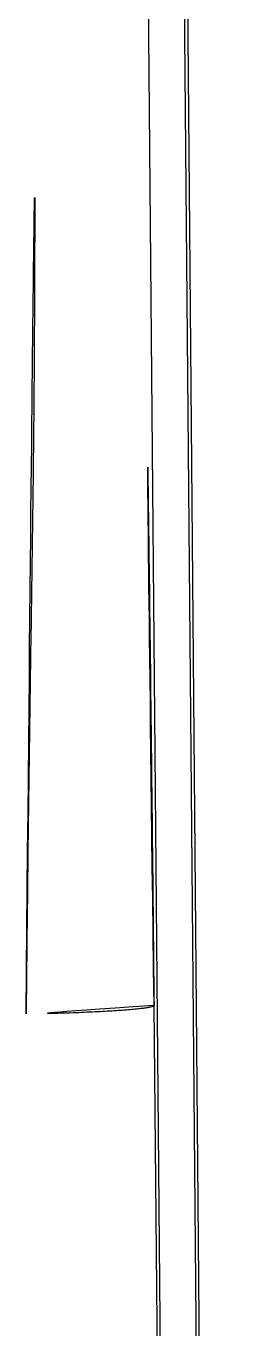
# Model space of a CAD drawing. Extents: x 16296660632 to 16296672714, y -37409619871 to -37409617455.
# Drawn here: x 16296672331.58 to 16296672334.16, y -37409617794.87 to -37409617779.23 of the extents above; entities that cross this region are included whole.
import ezdxf

# ---------------------------------------------------------------- set-up
doc = ezdxf.new("R2010")
doc.units = 0
doc.header["$LTSCALE"] = 10
doc.header["$MEASUREMENT"] = 0
doc.layers.get('0').update_dxf_attribs({"linetype": 'CONTINUOUS'})

msp = doc.modelspace()

# ---------------------------------------------------------------- linework, layer by layer
at = {"color": 7, "linetype": 'Continuous'}
for p, q in [((16296672333.43144, -37409617822.600403), (16296672332.75898, -37409617745.510406)), ((16296672333.18656, -37409617745.510406), (16296672334.12019, -37409617852.530663)), ((16296672333.224871, -37409617745.510406), (16296672334.158819, -37409617852.530663)), ((16296672333.251789, -37409617804.402473), (16296672333.115829, -37409617790.986771))]:
    msp.add_line(p, q, dxfattribs=at)
for points, knots in [([(16296672331.580441, -37409617791.087791), (16296672331.59197, -37409617790.050613), (16296672331.60865, -37409617788.49614), (16296672331.63969, -37409617786.427017), (16296672331.663361, -37409617784.884872), (16296672331.67783, -37409617783.356499), (16296672331.685961, -37409617781.367508), (16296672331.68795, -37409617779.888733), (16296672331.686239, -37409617778.913353)], [0, 0, 0, 0, 0.255584591, 0.383048488, 0.50989907, 0.635622238, 0.759661353, 1, 1, 1, 1]), ([(16296672333.115829, -37409617790.986771), (16296672333.1047, -37409617789.890129), (16296672333.059669, -37409617785.606987), (16296672332.997589, -37409617781.323914), (16296672332.924179, -37409617778.138062)], [0, 0, 0, 0, 0.256034031, 1, 1, 1, 1]), ([(16296672333.11607, -37409617790.986771), (16296672333.113461, -37409617790.990608), (16296672333.10022, -37409617790.996201), (16296672333.075621, -37409617791.003242), (16296672333.037189, -37409617791.010429), (16296672332.98657, -37409617791.017792), (16296672332.923321, -37409617791.025093), (16296672332.815599, -37409617791.035423), (16296672332.653601, -37409617791.047318), (16296672332.4296, -37409617791.059891), (16296672332.17049, -37409617791.071129), (16296672331.88349, -37409617791.080673), (16296672331.68359, -37409617791.085617), (16296672331.58037, -37409617791.087784)], [0, 0, 0, 0, 0.009019021, 0.025929605, 0.051042471, 0.084335229, 0.125676001, 0.174766564, 0.294825812, 0.441524054, 0.611106154, 0.79922159, 1, 1, 1, 1])]:
    msp.add_open_spline(points, degree=3, knots=knots, dxfattribs=at)

doc.saveas('drawing.dxf')
